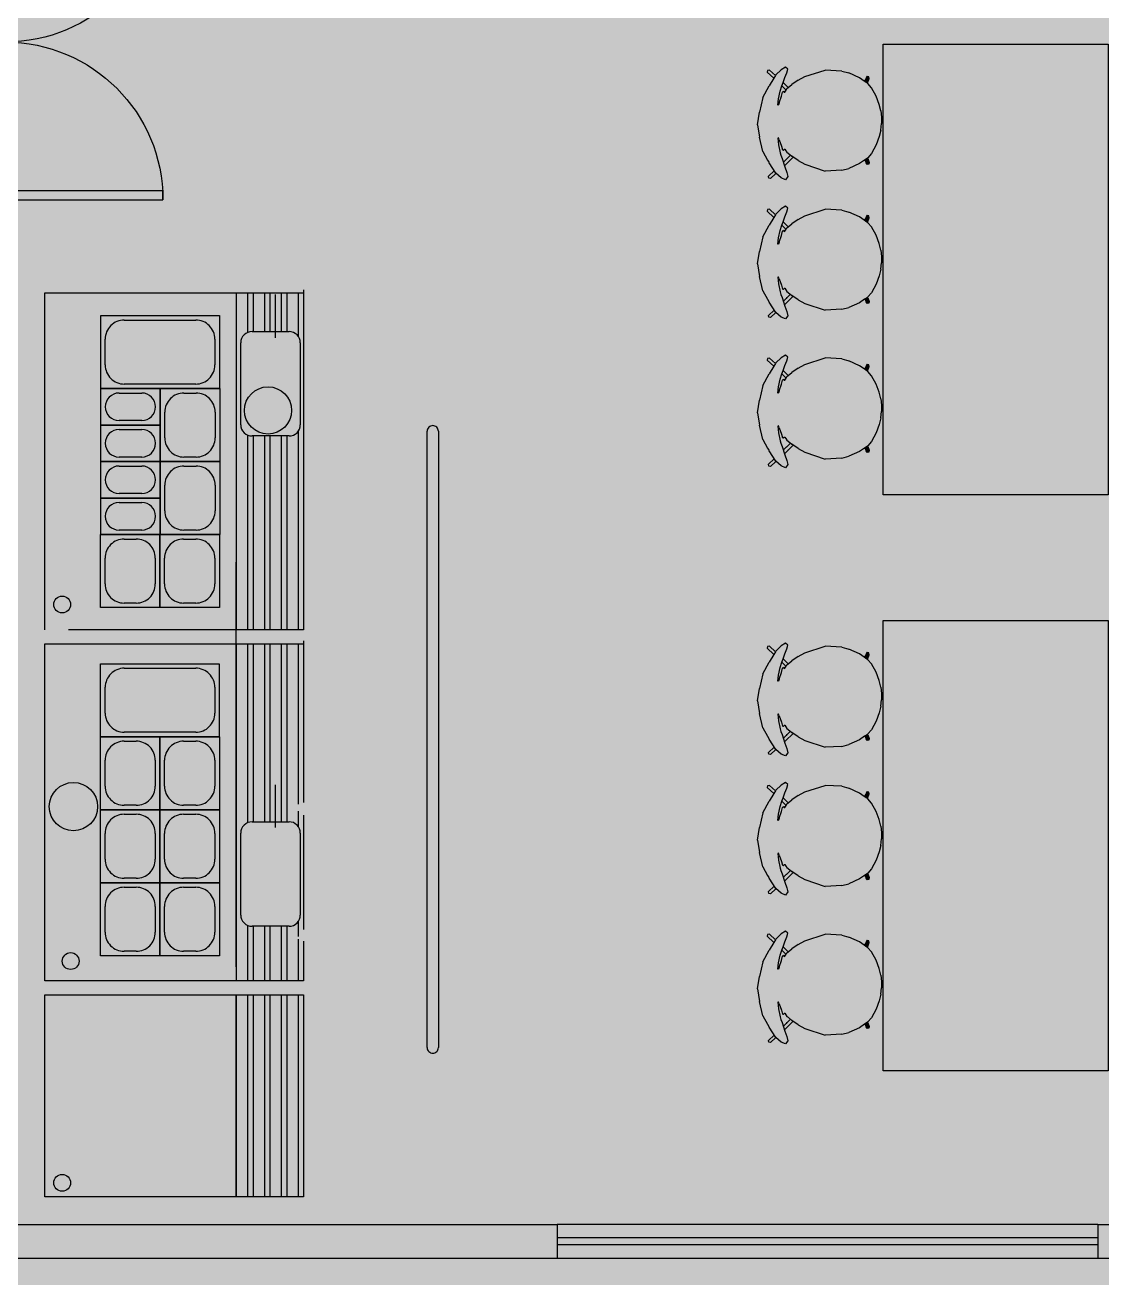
# Model space of a CAD drawing. Header units: centimetres. Extents: x 0 to 1099704, y -139216 to 99734.
# Drawn here: x 906834 to 907312, y 9868 to 10425 of the extents above; entities that cross this region are included whole.
import ezdxf

# ---------------------------------------------------------------- set-up
doc = ezdxf.new("R2010")
doc.units = ezdxf.units.CM
doc.header["$LTSCALE"] = 4
for name, color, linetype in [('0.2', 2, 'Continuous'), ('0.4', 4, 'Continuous'), ('0.6', 6, 'Continuous'), ('02-CONT', 2, 'Continuous'), ('AIT-AUX-03', 2, 'Continuous'), ('AIT-LAY-HTC', 254, 'Continuous'), ('AIT-LAY-MOB', 2, 'Continuous')]:
    doc.layers.add(name, color=color, linetype=linetype)

# ---------------------------------------------------------------- blocks, each defined once
blk = doc.blocks.new('1_00')
for p, q in [((-129.17, 59.05), (-129.17, 109.05)), ((-129.17, 109.05), (-126.17, 109.05)), ((-126.17, 59.05), (-126.17, 109.05)), ((-29.17, 109.05), (-32.17, 109.05)), ((-32.17, 59.05), (-32.17, 109.05)), ((-29.17, 59.05), (-29.17, 109.05)), ((-129.17, 59.05), (-126.17, 59.05)), ((-29.17, 59.05), (-32.17, 59.05))]:
    blk.add_line(p, q)
at = {"color": 1}
for centre, start, end in [((-129.17, 59.05), 0, 90), ((-29.17, 59.05), 90, 180)]:
    blk.add_arc(centre, 50, start, end, dxfattribs=at)
blk = doc.blocks.new('TDS-190MTOP')
at = {"layer": 'AIT-LAY-HTC'}
blk.add_hatch(color=256, dxfattribs=at).paths.add_polyline_path([(-190, 94.93), (-190, 0), (0, 0), (0, 94.93)])
at = {"linetype": 'Continuous'}
for p, q in [((-190, 0), (-190, 94.93)), ((-190, 94.93), (0, 94.93)), ((0, 94.93), (0, 0)), ((0, 0), (-190, 0))]:
    blk.add_line(p, q, dxfattribs=at)
blk = doc.blocks.new('cadeira formiga')
at = {"layer": 'AIT-LAY-HTC'}
h = blk.add_hatch(color=7, dxfattribs=at)
h.set_gradient(color1=(255, 255, 255), color2=(237, 228, 202), rotation=45, tint=1, name='INVSPHERICAL')
h.paths.add_polyline_path([(0.1474, -0.2145), (0.179, -0.2231), (0.254, -0.2276), (0.3464, -0.1978), (0.3759, -0.1815), (0.4048, -0.1618), (0.4209, -0.1485), (0.4266, -0.1439), (0.4307, -0.1372), (0.4364, -0.128), (0.4387, -0.1274), (0.4429, -0.1316), (0.4464, -0.1282), (0.4519, -0.1093), (0.4615, -0.0792), (0.4655, -0.0698), (0.4673, -0.069), (0.4648, -0.0975), (0.4573, -0.132), (0.4491, -0.1556), (0.4438, -0.1711), (0.4362, -0.1931), (0.4276, -0.2154), (0.4232, -0.2319), (0.4336, -0.2405), (0.453, -0.2287), (0.4769, -0.2053), (0.4785, -0.2025), (0.4859, -0.1904), (0.5068, -0.1559), (0.5358, -0.1029), (0.5499, -0.0367), (0.5591, 0.0197), (0.5499, 0.0758), (0.5358, 0.1407), (0.514, 0.1793), (0.5087, 0.1888), (0.5068, 0.1921), (0.4769, 0.2388), (0.453, 0.2595), (0.4336, 0.2677), (0.4232, 0.2537), (0.4276, 0.2346), (0.4362, 0.2102), (0.4489, 0.1716), (0.4536, 0.1574), (0.4573, 0.1461), (0.4648, 0.1101), (0.4673, 0.0795), (0.4655, 0.0791), (0.4615, 0.0874), (0.4519, 0.116), (0.4464, 0.1331), (0.4429, 0.1351), (0.4387, 0.1292), (0.4364, 0.1292), (0.4315, 0.1366), (0.4266, 0.144), (0.4217, 0.1479), (0.4048, 0.1616), (0.3759, 0.1814), (0.3464, 0.1979), (0.254, 0.2286), (0.179, 0.2246), (0.1474, 0.2164), (0.0989, 0.1951), (0.0759, 0.1791), (0.0635, 0.1705), (0.0608, 0.1686), (0.0448, 0.1497), (0.0234, 0.1109), (0.0097, 0.0731), (0.0031, 0.0433), (0, 0.0143), (0, -0.0143), (0.0031, -0.0431), (0.0097, -0.0726), (0.0234, -0.1097), (0.0448, -0.1476), (0.0608, -0.1663), (0.0653, -0.1694), (0.0775, -0.1779), (0.0989, -0.1928)])
h = blk.add_hatch(color=7, dxfattribs=at)
h.set_gradient(color1=(255, 255, 255), color2=(214, 214, 214), tint=1, name='INVSPHERICAL')
h.paths.add_polyline_path([(0.4431, 0.1892), (0.4379, 0.2049), (0.4332, 0.2004), (0.3986, 0.1659), (0.4048, 0.1616), (0.4107, 0.1568)])
h.paths.add_polyline_path([(0.4761, 0.2394), (0.4769, 0.2388), (0.4839, 0.2278), (0.5101, 0.2523), (0.5088, 0.2602), (0.5008, 0.2616)])
h.paths.add_polyline_path([(0.4385, -0.1661), (0.4438, -0.1711), (0.4491, -0.1556), (0.4344, -0.1409), (0.4307, -0.1372), (0.4266, -0.1439), (0.4209, -0.1485), (0.4238, -0.1514)])
h.paths.add_polyline_path([(0.5061, -0.2272), (0.514, -0.2259), (0.5153, -0.218), (0.4859, -0.1904), (0.4785, -0.2025)])
h = blk.add_hatch(color=7, dxfattribs=at)
h.set_gradient(color1=(255, 255, 255), color2=(214, 214, 214), tint=1, name='INVSPHERICAL')
h.paths.add_polyline_path([(0.0733, 0.1819), (0.069, 0.1912), (0.0689, 0.1913), (0.0652, 0.1985), (0.0651, 0.1985), (0.0571, 0.1973), (0.0572, 0.1972), (0.0559, 0.1892), (0.0619, 0.1723), (0.0635, 0.1705), (0.0759, 0.1791)])
h = blk.add_hatch(color=7, dxfattribs=at)
h.set_gradient(color1=(255, 255, 255), color2=(214, 214, 214), tint=1, name='INVSPHERICAL')
h.paths.add_polyline_path([(0.0733, -0.1819), (0.0772, -0.1777), (0.0653, -0.1694), (0.0648, -0.1691), (0.0619, -0.1723), (0.0559, -0.1892), (0.0572, -0.1973), (0.0652, -0.1985), (0.0689, -0.1913), (0.069, -0.1912)])
for p, q in [((0.179, 0.2246), (0.254, 0.2286)), ((0.3464, 0.1979), (0.254, 0.2286)), ((0.4232, 0.2537), (0.4336, 0.2677)), ((0.4276, 0.2346), (0.4232, 0.2537)), ((0.4362, 0.2102), (0.4276, 0.2346)), ((0.4336, 0.2677), (0.453, 0.2595)), ((0.453, 0.2595), (0.4769, 0.2388)), ((0.4761, 0.2394), (0.5008, 0.2616)), ((0.4769, 0.2388), (0.5068, 0.1921)), ((0.4839, 0.2278), (0.5101, 0.2523)), ((0.5008, 0.2616), (0.5087, 0.2602)), ((0.5087, 0.2602), (0.5088, 0.2602)), ((0.5088, 0.2602), (0.5101, 0.2524)), ((0.5101, 0.2524), (0.5101, 0.2523)), ((0.0559, 0.1892), (0.0572, 0.1972)), ((0.0619, 0.1723), (0.0559, 0.1892)), ((0.0571, 0.1973), (0.0651, 0.1985)), ((0.0572, 0.1972), (0.0571, 0.1973)), ((0.0608, 0.1686), (0.0635, 0.1705)), ((0.0635, 0.1705), (0.0619, 0.1723)), ((0.0635, 0.1705), (0.0759, 0.1791)), ((0.0651, 0.1985), (0.0652, 0.1985)), ((0.0652, 0.1985), (0.0689, 0.1913)), ((0.0689, 0.1913), (0.069, 0.1912)), ((0.0733, 0.1819), (0.069, 0.1912)), ((0.0733, 0.1819), (0.0724, 0.1828)), ((0.0759, 0.1791), (0.0733, 0.1819)), ((0.0759, 0.1791), (0.0989, 0.1951)), ((0.0989, 0.1951), (0.1474, 0.2164)), ((0.179, 0.2246), (0.1474, 0.2164)), ((0.3759, 0.1814), (0.3464, 0.1979)), ((0.3759, 0.1814), (0.4048, 0.1616)), ((0.3986, 0.1659), (0.4332, 0.2004)), ((0.4107, 0.1568), (0.4431, 0.1892)), ((0.4209, 0.1879), (0.4238, 0.1908)), ((0.4291, 0.1752), (0.4255, 0.1716)), ((0.4332, 0.2004), (0.4379, 0.2049)), ((0.4489, 0.1716), (0.4362, 0.2102)), ((0.4536, 0.1574), (0.4489, 0.1716)), ((0.5087, 0.1888), (0.5068, 0.1921)), ((0.514, 0.1793), (0.5087, 0.1888)), ((0.5358, 0.1407), (0.514, 0.1793)), ((0.0234, 0.1109), (0.0448, 0.1497)), ((0.0448, 0.1497), (0.0608, 0.1686)), ((0.4217, 0.1479), (0.4048, 0.1616)), ((0.4266, 0.144), (0.4217, 0.1479)), ((0.4315, 0.1366), (0.4266, 0.144)), ((0.4364, 0.1292), (0.4315, 0.1366)), ((0.4387, 0.1292), (0.4364, 0.1292)), ((0.4429, 0.1351), (0.4387, 0.1292)), ((0.4429, 0.1351), (0.4464, 0.1331)), ((0.4519, 0.116), (0.4464, 0.1331)), ((0.4615, 0.0874), (0.4519, 0.116)), ((0.4573, 0.1461), (0.4536, 0.1574)), ((0.4648, 0.1101), (0.4573, 0.1461)), ((0.5358, 0.1407), (0.5499, 0.0758)), ((0.0031, 0.0433), (0.0097, 0.0731)), ((0.0097, 0.0731), (0.0234, 0.1109)), ((0.4615, 0.0874), (0.4655, 0.0791)), ((0.4673, 0.0795), (0.4648, 0.1101)), ((0.4655, 0.0791), (0.4673, 0.0795)), ((0.5591, 0.0197), (0.5499, 0.0758)), ((0.0031, 0.0433), (0, 0.0143)), ((0, -0.0143), (0, 0.0143)), ((0.5591, 0.0197), (0.5499, -0.0367)), ((0.0031, -0.0431), (0, -0.0143)), ((0.0031, -0.0431), (0.0097, -0.0726)), ((0.5358, -0.1029), (0.5499, -0.0367)), ((0.0097, -0.0726), (0.0234, -0.1097)), ((0.0234, -0.1097), (0.0448, -0.1476)), ((0.4519, -0.1093), (0.4464, -0.1282)), ((0.4615, -0.0792), (0.4519, -0.1093)), ((0.4648, -0.0975), (0.4573, -0.132)), ((0.4615, -0.0792), (0.4655, -0.0698)), ((0.4673, -0.069), (0.4648, -0.0975)), ((0.4655, -0.0698), (0.4673, -0.069)), ((0.5358, -0.1029), (0.5068, -0.1559)), ((0.0448, -0.1476), (0.0608, -0.1663)), ((0.0608, -0.1663), (0.0653, -0.1694)), ((0.0648, -0.1691), (0.0619, -0.1723)), ((0.0653, -0.1694), (0.0775, -0.1779)), ((0.3759, -0.1815), (0.4048, -0.1618)), ((0.4209, -0.1485), (0.4048, -0.1618)), ((0.4266, -0.1439), (0.4209, -0.1485)), ((0.4209, -0.1485), (0.4238, -0.1514)), ((0.4238, -0.1514), (0.4385, -0.1661)), ((0.4307, -0.1372), (0.4266, -0.1439)), ((0.4364, -0.128), (0.4307, -0.1372)), ((0.4344, -0.1409), (0.4307, -0.1372)), ((0.4344, -0.1409), (0.449, -0.1555)), ((0.4387, -0.1274), (0.4364, -0.128)), ((0.4385, -0.1661), (0.4438, -0.1711)), ((0.4429, -0.1316), (0.4387, -0.1274)), ((0.4429, -0.1316), (0.4464, -0.1282)), ((0.4491, -0.1556), (0.4438, -0.1711)), ((0.449, -0.1555), (0.4491, -0.1556)), ((0.4573, -0.132), (0.4491, -0.1556)), ((0.4859, -0.1904), (0.5068, -0.1559)), ((0.0619, -0.1723), (0.0559, -0.1892)), ((0.0559, -0.1892), (0.0572, -0.1972)), ((0.0572, -0.1972), (0.0571, -0.1973)), ((0.0571, -0.1973), (0.0651, -0.1985)), ((0.0651, -0.1985), (0.0652, -0.1985)), ((0.0652, -0.1985), (0.0689, -0.1913)), ((0.0689, -0.1913), (0.069, -0.1912)), ((0.0733, -0.1819), (0.069, -0.1912)), ((0.0733, -0.1819), (0.0724, -0.1828)), ((0.0772, -0.1777), (0.0733, -0.1819)), ((0.0775, -0.1779), (0.0989, -0.1928)), ((0.0989, -0.1928), (0.1474, -0.2145)), ((0.179, -0.2231), (0.1474, -0.2145)), ((0.179, -0.2231), (0.254, -0.2276)), ((0.3464, -0.1978), (0.254, -0.2276)), ((0.3759, -0.1815), (0.3464, -0.1978)), ((0.4276, -0.2154), (0.4232, -0.2319)), ((0.4362, -0.1931), (0.4276, -0.2154)), ((0.4438, -0.1711), (0.4362, -0.1931)), ((0.453, -0.2287), (0.4769, -0.2053)), ((0.4769, -0.2053), (0.4785, -0.2025)), ((0.4785, -0.2025), (0.4859, -0.1904)), ((0.4785, -0.2025), (0.5061, -0.2272)), ((0.4859, -0.1904), (0.5153, -0.218)), ((0.5061, -0.2272), (0.5139, -0.2259)), ((0.5139, -0.2259), (0.514, -0.2259)), ((0.514, -0.2259), (0.5153, -0.2181)), ((0.5153, -0.2181), (0.5153, -0.218)), ((0.4232, -0.2319), (0.4336, -0.2405)), ((0.4336, -0.2405), (0.453, -0.2287))]:
    blk.add_line(p, q)

msp = doc.modelspace()

# ---------------------------------------------------------------- hatches: boundary and pattern name
at = {"layer": '0.2', "true_color": 0x000000}
h = msp.add_hatch(color=18, dxfattribs=at)
h.dxf.hatch_style = 1
h.paths.add_polyline_path([(907185.235, 10807.013), (906960.235, 10807.013), (906605.204, 10807.013), (906450.204, 10807.013), (906450.204, 10792.013), (906590.204, 10792.013), (906590.204, 10782.013), (906605.204, 10782.013), (906605.204, 10792.013), (906960.235, 10792.013), (907185.235, 10792.013)])
h.paths.add_polyline_path([(906825.235, 10512.013), (906605.204, 10512.013), (906605.204, 10682.013), (906590.204, 10682.013), (906590.204, 10512.013), (906190.204, 10512.013), (906010.202, 10512.013), (906010.202, 10527.86), (905995.202, 10527.86), (905995.202, 10342.86), (905985.202, 10342.86), (905985.202, 10327.86), (906010.202, 10327.86), (906010.202, 10497.013), (906605.204, 10497.013), (906810.235, 10497.013), (906810.235, 10487.013), (906825.235, 10487.013)])
h.paths.add_polyline_path([(907070.235, 9892.264), (906825.235, 9892.264), (906825.235, 10347.013), (906810.235, 10347.013), (906810.235, 9892.261), (906705.197, 9891.564), (906705.238, 9876.564), (906810.646, 9877.264), (907070.235, 9877.264)])
h.paths.add_polyline_path([(906305.199, 9890.471), (906005.2, 9889.651), (906005.241, 9874.651), (906305.24, 9875.471)])
h.paths.add_polyline_path([(905605.201, 9888.557), (905350.202, 9887.86), (905350.202, 10077.86), (905335.202, 10077.86), (905335.202, 9887.86), (905325.202, 9887.86), (905325.202, 9872.86), (905350.202, 9872.86), (905605.242, 9873.557)])
h.paths.add_polyline_path([(905205.202, 9887.86), (905185.202, 9887.86), (905185.202, 9872.86), (905205.202, 9872.86)], flags=17)
h.paths.add_polyline_path([(905055.226, 9872.86), (905075.202, 9872.86), (905075.202, 9887.86), (905055.226, 9887.86), (905055.226, 9991.96), (905055.202, 9991.96), (905055.202, 10071.96), (905055.202, 10207.86), (905335.202, 10207.86), (905335.202, 10197.86), (905335.805, 10197.86), (905350.202, 10197.86), (905350.202, 10222.86), (905350.202, 10232.86), (905335.202, 10232.86), (905335.202, 10222.86), (905055.202, 10222.86), (905055.202, 10280.36), (905040.202, 10280.36), (905040.202, 10222.86), (905040.202, 10028.138), (904640.226, 10028.138), (904640.226, 9713.138), (904665.226, 9713.138), (904665.226, 9728.138), (904655.226, 9728.138), (904655.226, 10013.138), (905040.226, 10013.138), (905040.226, 9728.138), (905030.226, 9728.138), (905030.226, 9713.138), (905055.226, 9713.138)])
h.paths.add_polyline_path([(905055.202, 10637.86), (905335.202, 10637.86), (905335.202, 10577.86), (905335.202, 10322.86), (905350.202, 10322.86), (905350.202, 10327.86), (905565.202, 10327.86), (905565.202, 10342.86), (905350.202, 10342.86), (905350.202, 10637.86), (905665.202, 10637.86), (905665.202, 10342.86), (905655.202, 10342.86), (905655.202, 10327.86), (905680.202, 10327.86), (905895.202, 10327.86), (905895.202, 10342.86), (905680.202, 10342.86), (905680.202, 10637.86), (905740.202, 10637.86), (905747.702, 10637.86), (905747.702, 10652.86), (905665.202, 10652.86), (905335.202, 10652.86), (905040.202, 10652.86), (905040.202, 10580.36), (905055.202, 10580.36)])
h.paths.add_polyline_path([(906010.202, 10652.86), (906010.204, 10682.013), (905995.204, 10682.013), (905995.204, 10652.86), (905927.702, 10652.86), (905927.702, 10637.86), (905995.202, 10637.86), (905995.202, 10627.86), (906010.202, 10627.86)])
h.paths.add_polyline_path([(906150.204, 10807.013), (905995.204, 10807.013), (905995.204, 10782.013), (906010.204, 10782.013), (906010.204, 10792.013), (906150.204, 10792.013)])
h = msp.add_hatch(color=18, dxfattribs=at)
h.dxf.hatch_style = 1
h.paths.add_polyline_path([(908915.235, 10792.013), (909057.735, 10792.013), (909057.735, 10807.013), (908900.235, 10807.013), (908750.235, 10807.013), (908750.235, 10792.013), (908900.235, 10792.013), (908900.235, 9892.013), (908830.235, 9892.013), (908830.235, 9877.013), (908915.235, 9877.013), (908977.735, 9877.013), (908977.735, 9892.013), (908915.235, 9892.013)])
h.paths.add_polyline_path([(908200.235, 10308.853), (908200.235, 10792.013), (908350.235, 10792.013), (908350.235, 10807.013), (908185.235, 10807.013), (908085.235, 10807.013), (908085.235, 10792.013), (908185.235, 10792.013), (908185.235, 9892.264), (908090.235, 9892.264), (908090.235, 9877.264), (908200.235, 9877.264), (908270.235, 9877.013), (908270.235, 9892.013), (908200.235, 9892.013)])
h.paths.add_polyline_path([(907850.235, 9892.264), (907700.235, 9892.264), (907700.235, 9877.264), (907850.235, 9877.264)])
h.paths.add_polyline_path([(907460.235, 9892.264), (907310.235, 9892.264), (907310.235, 9877.264), (907460.235, 9877.264)])
h.paths.add_polyline_path([(907785.235, 10807.013), (907485.235, 10807.013), (907485.235, 10792.013), (907785.235, 10792.013)])
at = {"layer": '0.4', "true_color": 0xf8f3ec}
h = msp.add_hatch(color=7, dxfattribs=at)
h.dxf.hatch_style = 1
h.paths.add_polyline_path([(917643.755, 6257.497), (917643.755, 15479.046), (896254.948, 15479.046), (896254.948, 6257.497)])

# ---------------------------------------------------------------- linework, layer by layer
at = {"layer": '0.2'}
for p, q in [((906842.794, 10156.205), (906842.794, 10305.765)), ((906842.794, 10305.765), (906927.794, 10305.765)), ((906887.911, 10305.765), (906927.794, 10305.765)), ((906927.794, 10305.765), (906957.706, 10305.765)), ((906927.794, 10305.765), (906927.794, 10156.205)), ((906927.794, 10305.765), (906927.794, 10156.205)), ((906932.776, 10305.765), (906932.776, 10288.148)), ((906935.268, 10305.765), (906935.268, 10288.565)), ((906940.254, 10305.765), (906940.254, 10288.565)), ((906942.746, 10305.765), (906942.746, 10288.565)), ((906945.242, 10285.824), (906945.242, 10305.017)), ((906947.731, 10305.765), (906947.731, 10288.565)), ((906950.224, 10305.765), (906950.224, 10288.565)), ((906955.209, 10305.765), (906955.209, 10286.576)), ((906957.702, 10305.765), (906957.702, 10156.205)), ((906957.706, 10307.011), (906957.706, 10156.205)), ((906867.596, 10263.251), (906867.596, 10295.656)), ((906867.596, 10295.656), (906920.316, 10295.656)), ((906878.066, 10293.662), (906909.797, 10293.662)), ((906920.316, 10295.656), (906920.316, 10263.251)), ((906934.773, 10288.565), (906951.225, 10288.565)), ((906869.591, 10273.72), (906869.591, 10285.187)), ((906918.272, 10285.187), (906918.272, 10273.72)), ((906929.788, 10247.187), (906929.788, 10283.58)), ((906956.21, 10283.58), (906956.21, 10247.187)), ((906920.316, 10263.251), (906867.596, 10263.251)), ((906867.597, 10247.049), (906867.597, 10263.251)), ((906867.597, 10263.251), (906894.019, 10263.251)), ((906875.748, 10261.257), (906885.868, 10261.257)), ((906909.797, 10265.245), (906878.066, 10265.245)), ((906894.019, 10263.251), (906894.019, 10247.049)), ((906894.019, 10230.847), (906894.019, 10263.251)), ((906894.019, 10263.251), (906920.441, 10263.251)), ((906904.538, 10261.257), (906909.922, 10261.257)), ((906920.441, 10263.251), (906920.441, 10230.847)), ((906885.868, 10249.043), (906875.748, 10249.043)), ((906896.063, 10241.316), (906896.063, 10252.782)), ((906918.397, 10252.782), (906918.397, 10241.316)), ((906894.019, 10247.049), (906867.597, 10247.049)), ((906867.597, 10230.847), (906867.597, 10247.049)), ((906867.597, 10247.049), (906894.019, 10247.049)), ((906875.748, 10245.055), (906885.868, 10245.055)), ((906894.019, 10247.049), (906894.019, 10230.847)), ((906955.209, 10244.191), (906955.209, 10156.205)), ((907012.544, 9970.714), (907012.544, 10244.321)), ((907015.037, 10246.814), (907015.037, 10246.814)), ((907017.53, 10244.321), (907017.53, 9970.714)), ((906932.776, 10242.619), (906932.776, 10156.205)), ((906951.225, 10242.202), (906934.773, 10242.202)), ((906935.268, 10242.202), (906935.268, 10156.205)), ((906940.254, 10242.202), (906940.254, 10156.205)), ((906942.746, 10242.202), (906942.746, 10156.205)), ((906947.731, 10242.202), (906947.731, 10156.205)), ((906950.224, 10242.202), (906950.224, 10156.205)), ((906885.868, 10232.841), (906875.748, 10232.841)), ((906909.922, 10232.841), (906904.538, 10232.841)), ((906867.597, 10214.644), (906867.597, 10230.847)), ((906867.597, 10230.847), (906894.019, 10230.847)), ((906894.019, 10230.847), (906867.597, 10230.847)), ((906875.748, 10228.853), (906885.868, 10228.853)), ((906894.019, 10230.847), (906894.019, 10214.644)), ((906894.019, 10198.442), (906894.019, 10230.847)), ((906894.019, 10230.847), (906920.441, 10230.847)), ((906920.441, 10230.847), (906894.019, 10230.847)), ((906904.538, 10228.853), (906909.922, 10228.853)), ((906920.441, 10230.847), (906920.441, 10198.442)), ((906885.868, 10216.638), (906875.748, 10216.638)), ((906896.063, 10208.911), (906896.063, 10220.377)), ((906918.397, 10220.377), (906918.397, 10208.911)), ((906894.019, 10214.644), (906867.597, 10214.644)), ((906867.597, 10198.442), (906867.597, 10214.644)), ((906867.597, 10214.644), (906894.019, 10214.644)), ((906875.748, 10212.65), (906885.868, 10212.65)), ((906894.019, 10214.644), (906894.019, 10198.442)), ((906885.868, 10200.436), (906875.748, 10200.436)), ((906909.922, 10200.436), (906904.538, 10200.436)), ((906867.472, 10166.037), (906867.472, 10198.442)), ((906867.472, 10198.442), (906893.894, 10198.442)), ((906894.019, 10198.442), (906867.597, 10198.442)), ((906877.991, 10196.448), (906883.375, 10196.448)), ((906893.894, 10198.442), (906893.894, 10166.037)), ((906893.894, 10166.037), (906893.894, 10198.442)), ((906893.894, 10198.442), (906920.316, 10198.442)), ((906920.441, 10198.442), (906894.019, 10198.442)), ((906904.413, 10196.448), (906909.797, 10196.448)), ((906920.316, 10198.442), (906920.316, 10166.037)), ((906869.516, 10176.506), (906869.516, 10187.973)), ((906891.85, 10187.973), (906891.85, 10176.506)), ((906895.938, 10176.506), (906895.938, 10187.973)), ((906918.272, 10187.973), (906918.272, 10176.506)), ((906927.794, 10006.645), (906927.794, 10186.117)), ((906893.894, 10166.037), (906867.472, 10166.037)), ((906883.375, 10168.031), (906877.991, 10168.031)), ((906920.316, 10166.037), (906893.894, 10166.037)), ((906909.797, 10168.031), (906904.413, 10168.031)), ((906927.794, 10156.205), (906853.374, 10156.205)), ((906927.794, 10156.205), (906887.911, 10156.205)), ((906957.706, 10156.205), (906927.794, 10156.205)), ((906842.794, 10149.973), (906927.794, 10149.973)), ((906842.794, 10000.413), (906842.794, 10149.973)), ((906887.911, 10149.973), (906927.794, 10149.973)), ((906927.794, 10149.973), (906957.706, 10149.973)), ((906927.794, 10149.973), (906927.794, 10000.413)), ((906927.794, 10149.973), (906927.794, 10000.413)), ((906932.776, 10149.973), (906932.776, 10070.538)), ((906935.268, 10149.973), (906935.268, 10070.955)), ((906940.254, 10149.973), (906940.254, 10070.955)), ((906942.746, 10149.973), (906942.746, 10070.955)), ((906947.731, 10149.973), (906947.731, 10070.955)), ((906950.224, 10149.973), (906950.224, 10070.955)), ((906955.209, 10149.973), (906955.209, 10078.847)), ((906957.702, 10149.973), (906957.702, 10079.536)), ((906957.706, 10151.219), (906957.706, 10079.536)), ((906867.472, 10108.706), (906867.472, 10141.111)), ((906867.472, 10141.111), (906920.192, 10141.111)), ((906878.066, 10139.117), (906909.797, 10139.117)), ((906920.192, 10141.111), (906920.192, 10108.706)), ((906869.591, 10119.175), (906869.591, 10130.641)), ((906918.272, 10130.641), (906918.272, 10119.175)), ((906909.797, 10110.7), (906878.066, 10110.7)), ((906920.192, 10108.706), (906867.472, 10108.706)), ((906867.472, 10108.706), (906893.894, 10108.706)), ((906867.472, 10076.301), (906867.472, 10108.706)), ((906877.991, 10106.712), (906883.375, 10106.712)), ((906893.894, 10108.706), (906893.894, 10076.301)), ((906893.894, 10076.301), (906893.894, 10108.706)), ((906893.894, 10108.706), (906920.316, 10108.706)), ((906904.413, 10106.712), (906909.797, 10106.712)), ((906920.316, 10108.706), (906920.316, 10076.301)), ((906842.794, 10000.413), (906842.794, 10097.596)), ((906869.516, 10086.77), (906869.516, 10098.237)), ((906891.85, 10098.237), (906891.85, 10086.77)), ((906895.938, 10086.77), (906895.938, 10098.237)), ((906918.272, 10098.237), (906918.272, 10086.77)), ((906867.472, 10076.301), (906867.472, 10087.269)), ((906945.242, 10068.463), (906945.242, 10087.407)), ((906883.375, 10078.295), (906877.991, 10078.295)), ((906909.797, 10078.295), (906904.413, 10078.295)), ((906867.472, 10043.897), (906867.472, 10076.301)), ((906867.472, 10076.301), (906893.894, 10076.301)), ((906893.894, 10076.301), (906867.472, 10076.301)), ((906877.991, 10074.307), (906883.375, 10074.307)), ((906893.894, 10076.301), (906893.894, 10043.897)), ((906920.316, 10076.301), (906893.894, 10076.301)), ((906893.894, 10043.897), (906893.894, 10076.301)), ((906893.894, 10076.301), (906920.316, 10076.301)), ((906904.413, 10074.307), (906909.797, 10074.307)), ((906920.316, 10076.301), (906920.316, 10043.897)), ((906934.773, 10070.955), (906951.225, 10070.955)), ((906955.209, 10075.659), (906955.209, 10068.966)), ((906957.702, 10073.965), (906957.702, 10023.216)), ((906957.706, 10073.966), (906957.706, 10023.216)), ((906869.516, 10054.366), (906869.516, 10065.832)), ((906891.85, 10065.832), (906891.85, 10054.366)), ((906895.938, 10054.366), (906895.938, 10065.832)), ((906918.272, 10065.832), (906918.272, 10054.366)), ((906929.788, 10029.577), (906929.788, 10065.97)), ((906956.21, 10065.97), (906956.21, 10029.577)), ((906893.894, 10043.897), (906867.472, 10043.897)), ((906867.472, 10011.492), (906867.472, 10043.897)), ((906867.472, 10043.897), (906893.894, 10043.897)), ((906883.375, 10045.891), (906877.991, 10045.891)), ((906893.894, 10043.897), (906893.894, 10011.492)), ((906920.316, 10043.897), (906893.894, 10043.897)), ((906893.894, 10011.492), (906893.894, 10043.897)), ((906893.894, 10043.897), (906920.316, 10043.897)), ((906909.797, 10045.891), (906904.413, 10045.891)), ((906920.316, 10043.897), (906920.316, 10011.492)), ((906877.991, 10041.902), (906883.375, 10041.902)), ((906904.413, 10041.902), (906909.797, 10041.902)), ((906869.516, 10021.961), (906869.516, 10033.427)), ((906891.85, 10033.427), (906891.85, 10021.961)), ((906895.938, 10021.961), (906895.938, 10033.428)), ((906918.272, 10033.428), (906918.272, 10021.961)), ((906955.209, 10026.581), (906955.209, 10020.093)), ((906932.776, 10025.01), (906932.776, 10000.413)), ((906951.225, 10024.592), (906934.773, 10024.592)), ((906935.268, 10024.592), (906935.268, 10000.413)), ((906940.254, 10024.592), (906940.254, 10000.413)), ((906942.746, 10024.592), (906942.746, 10000.413)), ((906947.731, 10024.592), (906947.731, 10000.413)), ((906950.224, 10024.592), (906950.224, 10000.413)), ((906955.209, 10018.92), (906955.209, 10000.413)), ((906957.702, 10018.027), (906957.702, 10000.413)), ((906957.706, 10018.026), (906957.706, 10000.413)), ((906893.894, 10011.492), (906867.472, 10011.492)), ((906883.375, 10013.486), (906877.991, 10013.486)), ((906920.316, 10011.492), (906893.894, 10011.492)), ((906909.797, 10013.486), (906904.413, 10013.486)), ((906927.794, 10000.413), (906842.794, 10000.413)), ((906927.794, 10000.413), (906887.911, 10000.413)), ((906957.706, 10000.413), (906927.794, 10000.413)), ((906842.794, 9904.445), (906842.794, 9994.181)), ((906842.794, 9994.181), (906927.794, 9994.181)), ((906927.794, 9904.445), (906927.794, 9994.181)), ((906927.794, 9994.181), (906957.706, 9994.181)), ((906927.794, 9994.181), (906927.794, 9904.445)), ((906932.776, 9994.181), (906932.776, 9904.445)), ((906935.268, 9994.181), (906935.268, 9904.445)), ((906940.254, 9994.181), (906940.254, 9904.445)), ((906942.746, 9994.181), (906942.746, 9904.445)), ((906947.731, 9994.181), (906947.731, 9904.445)), ((906950.224, 9994.181), (906950.224, 9904.445)), ((906955.209, 9994.181), (906955.209, 9904.445)), ((906957.702, 9994.181), (906957.702, 9904.445)), ((906957.706, 9994.181), (906957.706, 9904.445)), ((907015.037, 9968.222), (907015.037, 9968.222)), ((906927.794, 9904.445), (906842.794, 9904.445)), ((906957.706, 9904.445), (906927.794, 9904.445)), ((907310.235, 9892.264), (907070.235, 9892.264)), ((907310.235, 9886.264), (907070.235, 9886.264)), ((907070.235, 9883.264), (907310.235, 9883.264)), ((907070.235, 9877.264), (907310.235, 9877.264))]:
    msp.add_line(p, q, dxfattribs=at)
for centre, radius in [((906941.877, 10253.543), 10.469), ((906855.506, 10077.686), 10.721)]:
    msp.add_circle(centre, radius, dxfattribs=at)
for centre, radius, start, end in [((906878.066, 10285.187), 8.475, 89.99996, 180.00004), ((906909.797, 10285.187), 8.475, 359.99953, 89.99962), ((906934.773, 10283.58), 4.985, 90.00068, 180.00077), ((906951.225, 10283.58), 4.985, 359.99923, 89.99932), ((906878.066, 10273.72), 8.475, 179.99996, 270.00004), ((906909.797, 10273.72), 8.475, 270.00038, 0.00047), ((906875.748, 10255.15), 6.107, 90, 270), ((906885.868, 10255.15), 6.107, 270, 90), ((906904.538, 10252.782), 8.475, 90.00039, 180.00047), ((906909.922, 10252.782), 8.475, 359.99996, 90.00004), ((906875.748, 10238.948), 6.107, 90, 270), ((906885.868, 10238.948), 6.107, 270, 90), ((906934.773, 10247.187), 4.985, 179.99923, 269.99932), ((906951.225, 10247.187), 4.985, 270.00068, 0.00077), ((907015.037, 10244.321), 2.493, 89.99996, 180.00004), ((907015.037, 10244.321), 2.492, 359.9985, 89.99859), ((906904.538, 10241.316), 8.475, 179.99953, 269.99961), ((906909.922, 10241.316), 8.475, 269.99996, 0.00004), ((906875.748, 10222.745), 6.107, 90, 270), ((906885.868, 10222.745), 6.107, 270, 90), ((906904.538, 10220.378), 8.475, 90.00039, 180.00047), ((906909.922, 10220.377), 8.475, 359.99996, 90.00004), ((906875.748, 10206.543), 6.107, 90, 270), ((906885.868, 10206.543), 6.107, 270, 90), ((906904.538, 10208.911), 8.475, 179.99953, 269.99961), ((906909.922, 10208.911), 8.475, 269.99996, 0.00004), ((906877.991, 10187.973), 8.475, 89.99996, 180.00004), ((906883.375, 10187.973), 8.475, 359.99996, 90.00004), ((906904.413, 10187.973), 8.475, 89.99996, 180.00004), ((906909.797, 10187.973), 8.475, 0.00039, 90.00047), ((906877.991, 10176.506), 8.475, 180.00039, 270.00047), ((906883.375, 10176.506), 8.475, 269.99953, 359.99961), ((906904.413, 10176.506), 8.475, 179.99996, 270.00004), ((906909.797, 10176.506), 8.475, 269.99953, 359.99961), ((906878.066, 10130.641), 8.475, 89.99996, 180.00004), ((906909.797, 10130.642), 8.475, 359.99953, 89.99962), ((906878.066, 10119.175), 8.475, 179.99996, 270.00004), ((906909.797, 10119.175), 8.475, 270.00038, 0.00047), ((906877.991, 10098.237), 8.475, 89.99953, 179.99961), ((906883.375, 10098.237), 8.475, 0.00039, 90.00047), ((906904.413, 10098.237), 8.475, 90.00039, 180.00047), ((906909.797, 10098.237), 8.475, 359.99996, 90.00004), ((906877.991, 10086.77), 8.475, 180.00039, 270.00047), ((906883.375, 10086.77), 8.475, 269.99953, 359.99961), ((906904.413, 10086.77), 8.475, 179.99996, 270.00004), ((906909.797, 10086.77), 8.475, 269.99953, 359.99961), ((906877.991, 10065.832), 8.475, 89.99996, 180.00004), ((906883.375, 10065.832), 8.475, 359.99996, 90.00004), ((906904.413, 10065.832), 8.475, 89.99996, 180.00004), ((906909.797, 10065.832), 8.475, 0.00039, 90.00047), ((906934.773, 10065.97), 4.985, 90.00068, 180.00077), ((906951.225, 10065.97), 4.985, 359.99923, 89.99932), ((906877.991, 10054.366), 8.475, 179.99996, 270.00004), ((906883.375, 10054.366), 8.475, 269.99996, 0.00004), ((906904.413, 10054.366), 8.475, 179.99996, 270.00004), ((906909.797, 10054.366), 8.475, 269.99953, 359.99961), ((906877.991, 10033.427), 8.475, 89.99996, 180.00004), ((906883.375, 10033.427), 8.475, 359.99996, 90.00004), ((906904.413, 10033.428), 8.475, 89.99996, 180.00004), ((906909.797, 10033.427), 8.475, 0.00039, 90.00047), ((906934.773, 10029.577), 4.985, 179.99923, 269.99932), ((906951.225, 10029.577), 4.985, 270.00068, 0.00077), ((906877.991, 10021.961), 8.475, 180.00039, 270.00047), ((906883.375, 10021.961), 8.475, 269.99953, 359.99961), ((906904.413, 10021.961), 8.475, 179.99996, 270.00004), ((906909.797, 10021.961), 8.475, 269.99953, 359.99961), ((907015.037, 9970.714), 2.493, 179.99996, 270.00004), ((907015.037, 9970.714), 2.492, 270.00141, 0.0015)]:
    msp.add_arc(centre, radius, start, end, dxfattribs=at)
for centre, start_param, end_param in [((906850.521, 10167.422), 2.356198748795674, 8.63938405597526), ((906854.26, 10009.137), 2.356198748795713, 8.639384055975297), ((906850.521, 9910.677), 2.356198748795713, 8.639384055975297)]:
    msp.add_ellipse(centre, major_axis=(-2.644, -2.644), ratio=1, start_param=start_param, end_param=end_param, dxfattribs=at)
for points in [[(906947.246, 10297.539), (906945.242, 10305.017), (906943.239, 10297.539)], [(906947.246, 10079.929), (906945.242, 10087.407), (906943.239, 10079.929)]]:
    msp.add_solid(points, dxfattribs=at)
at = {"layer": '0.6'}
for p, q in [((907070.235, 9892.264), (907070.235, 9877.264)), ((907310.235, 9892.264), (907310.235, 9877.264))]:
    msp.add_line(p, q, dxfattribs=at)
for points in [[(906825.235, 10347.013), (906825.235, 9892.264), (907070.235, 9892.264)], [(907310.235, 9892.264), (907460.235, 9892.264)], [(906810.235, 9877.264), (907070.235, 9877.264)], [(907310.235, 9877.264), (907460.235, 9877.264)]]:
    msp.add_lwpolyline(points, dxfattribs=at)

# ---------------------------------------------------------------- block references
at = {"layer": '02-CONT', "xscale": -1.399999999999958, "yscale": 1.399999999999958, "zscale": 1.399999999999958, "rotation": 270}
msp.add_blockref('1_00', (906742.561, 10527.855), dxfattribs=at)
at = {"layer": 'AIT-AUX-03', "linetype": 'Continuous', "xscale": 1.052631578934469, "yscale": 1.052631578934469, "zscale": 1.052631578934469, "rotation": 90}
for p in [(907314.934, 10416.098, 0), (907314.934, 10160.365, 0)]:
    msp.add_blockref('TDS-190MTOP', p, dxfattribs=at)
at = {"layer": 'AIT-LAY-MOB', "ltscale": 3, "xscale": 98.307817861594, "yscale": 98.307817861594, "zscale": 98.307817861594, "rotation": 180}
for p in [(907214.205, 10382.255), (907214.205, 10320.494), (907214.205, 10254.442), (907214.205, 10126.523), (907214.205, 10064.762), (907214.205, 9998.709)]:
    msp.add_blockref('cadeira formiga', p, dxfattribs=at)

doc.saveas('drawing.dxf')
